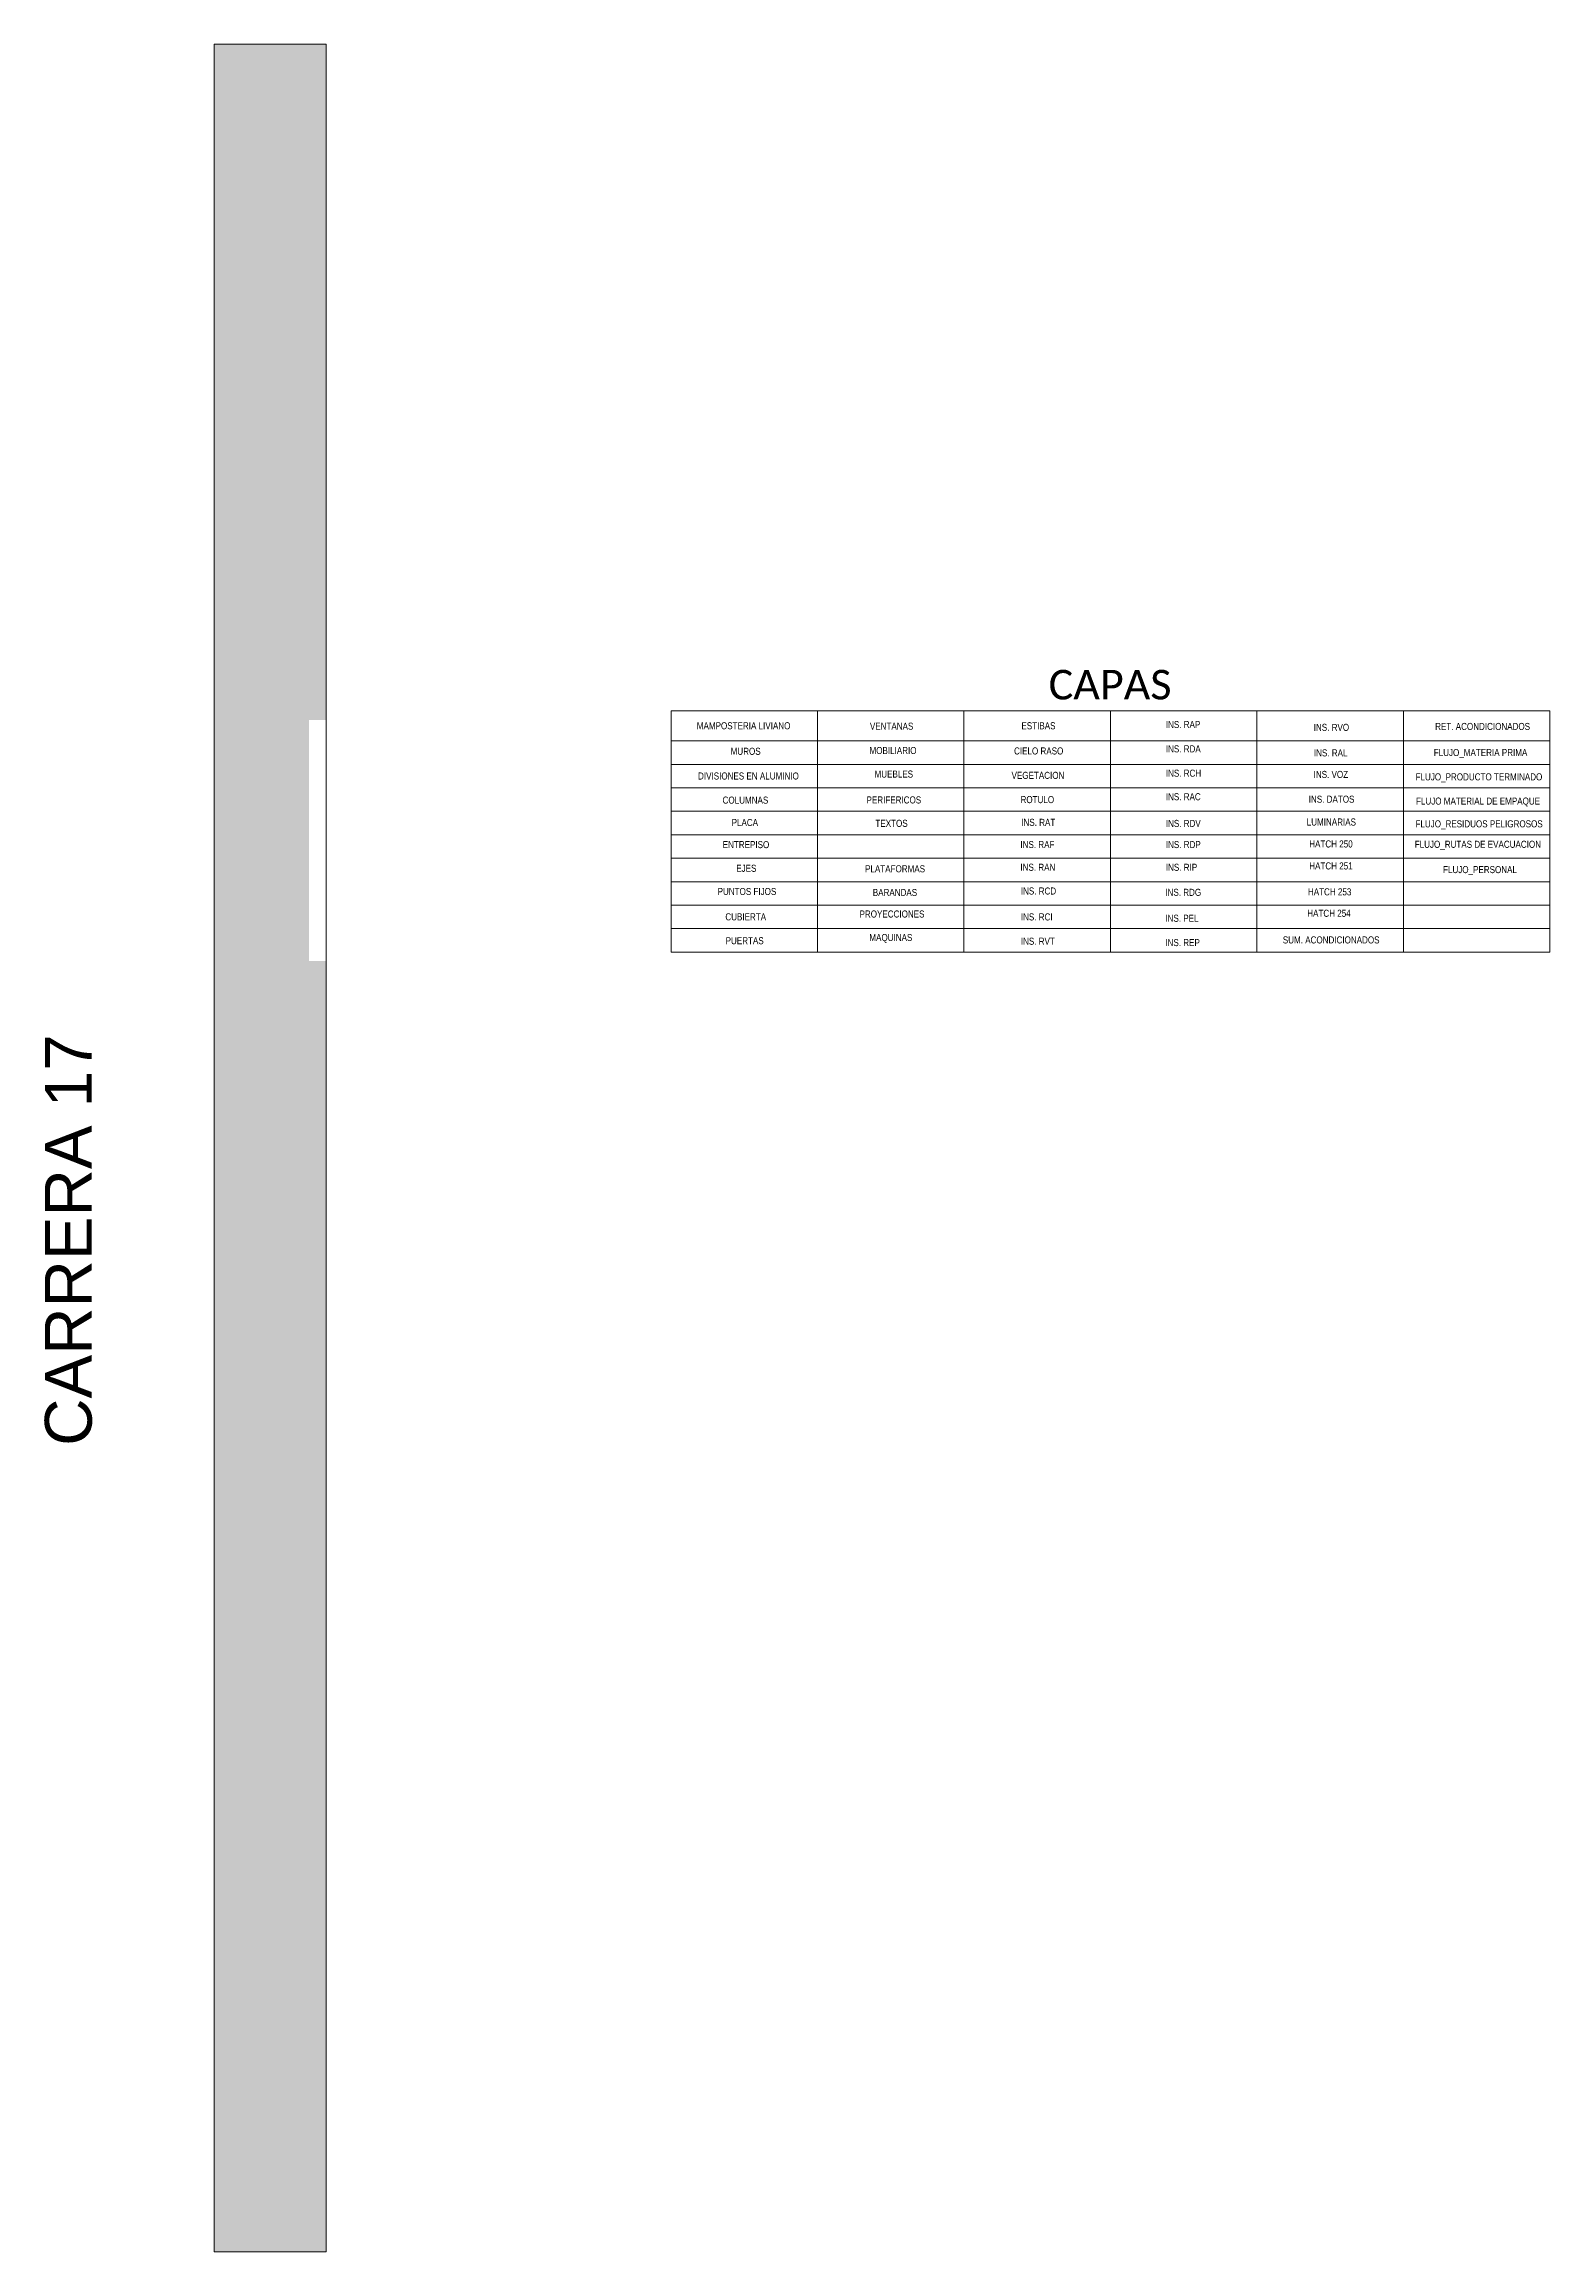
# Model space of a CAD drawing. Header units: inches. Extents: x -5.4 to 87.9, y -12.2 to 39.7.
# Drawn here: x 55.8 to 87.9, y -11.86 to 35.2 of the extents above; entities that cross this region are included whole.
import ezdxf

# ---------------------------------------------------------------- set-up
doc = ezdxf.new("R2010")
doc.units = ezdxf.units.IN
doc.header["$LTSCALE"] = 0.25
doc.header["$MEASUREMENT"] = 0
for name, pattern in [('CENTER', [2, 1.25, -0.25, 0.25, -0.25]), ('DASHDOT2', [0.5, 0.25, -0.125, 0, -0.125]), ('HIDDEN', [0.375, 0.25, -0.125])]:
    doc.linetypes.add(name, pattern=pattern)
doc.layers.get('0').update_dxf_attribs({"lineweight": 9})
for name, color, linetype, lineweight in [('BARANDAS', 4, 'Continuous', 9), ('CIELO RASO', 4, 'Continuous', 9), ('COLUMNA', 1, 'Continuous', 9), ('CUBIERTA', 1, 'Continuous', 9), ('DIVISIONES EN ALUMINIO', 8, 'Continuous', 9), ('ENTREPISO', 53, 'Continuous', 5), ('ESTIBAS', 40, 'Continuous', 5), ('FLUJO_MATERIA PRIMA', 150, 'Continuous', 5), ('FLUJO_MATERIAL DE EMPAQUE', 51, 'Continuous', 5), ('FLUJO_PERSONAL', 253, 'Continuous', 5), ('FLUJO_PRODUCTO TERMINADO', 12, 'Continuous', 5), ('FLUJO_RESIDUOS PELIGROSOS', 220, 'Continuous', 5), ('FLUJOS_RUTAS DE EVACUACION', 80, 'Continuous', 5), ('HATCH 250', 250, 'Continuous', 5), ('HATCH 251', 251, 'Continuous', 5), ('HATCH 254', 254, 'Continuous', 5), ('INS. DATOS', 160, 'FENCELINE1', 5), ('INS. PEL', 40, 'DASHDOT2', 5), ('INS. RAL', 7, 'Continuous', 5), ('INS. RAN', 7, 'Continuous', 5), ('INS. RAT', 7, 'Continuous', 5), ('INS. RDA', 4, 'Continuous', 5), ('INS. RDP', 7, 'Continuous', 5), ('INS. REP', 252, 'Continuous', 5), ('INS. RIP', 7, 'Continuous', 5), ('INS. VOZ', 90, 'FENCELINE1', 5), ('LUMINARIAS', 203, 'Continuous', 5), ('MAMPOSTERIA LIVIANA', 5, 'Continuous', 5), ('MAQUINAS', 140, 'Continuous', 5), ('MOBILIARIO', 8, 'Continuous', 5), ('MUEBLES', 8, 'Continuous', 5), ('Muro Estructural', 164, 'Continuous', 5), ('MUROS', 164, 'Continuous', 5), ('PERIFERICOS', 7, 'Continuous', 5), ('PLACA', 6, 'Continuous', 5), ('PLATAFORMA', 252, 'Continuous', 5), ('PROYECCIONES', 8, 'HIDDEN', 5), ('PUERTAS', 2, 'Continuous', 5), ('PUNTO FIJO', 3, 'Continuous', 5), ('RET. ACONDICIONADOS', 240, 'Continuous', 5), ('ROTULO', 7, 'Continuous', 5), ('SUM. ACONDICIONADOS', 150, 'Continuous', 5), ('TEXTOS', 7, 'Continuous', 5), ('VEGETACION', 3, 'Continuous', 5), ('VENTANAS', 2, 'Continuous', 5)]:
    doc.layers.add(name, color=color, linetype=linetype, lineweight=lineweight)
doc.layers.add('EJES', color=1, linetype='CENTER', lineweight=9, transparency=0.6)
doc.layers.add('HATCH 253', color=251, linetype='Continuous', lineweight=5, transparency=0.8)
for name, color, linetype, lineweight, true_color in [('INS. RAC', 7, 'Continuous', 5, 0xd4cda3), ('INS. RAF', 7, 'Continuous', 5, 0xc6cd6e), ('INS. RAP', 7, 'Continuous', 5, 0x59704d), ('INS. RCD', 7, 'Continuous', 5, 0xaa891c), ('INS. RCH', 7, 'Continuous', 5, 0xa0b093), ('INS. RCI', 7, 'Continuous', 5, 0xd40000), ('INS. RDG', 7, 'Continuous', 5, 0xac9a15), ('INS. RDV', 7, 'Continuous', 5, 0x959595), ('INS. RVO', 7, 'Continuous', 5, 0xff8e59), ('INS. RVT', 7, 'Continuous', 5, 0x8e8589)]:
    doc.layers.add(name, color=color, linetype=linetype, lineweight=lineweight, true_color=true_color)
doc.styles.add('Arial', font='arial.ttf')
doc.styles.get("Standard").update_dxf_attribs({"font": 'arial.ttf'})
doc.linetypes.add('FENCELINE1', pattern='A,0.25,-0.1,[133,ltypeshp.shx,S=0.1,R=0,X=-0.1,Y=0],-0.1,1', length=1.45)

msp = doc.modelspace()

# ---------------------------------------------------------------- hatches: boundary and pattern name
at = {"layer": 'VEGETACION'}
h = msp.add_hatch(dxfattribs=at)
h.set_pattern_fill('AR-SAND', color=256, scale=0.21)
h.set_pattern_definition([(37.5, (-3.5788, 0), (-0.0132286, 0.404633), [0, -0.3192, 0, -0.357, 0, -0.34125]), (7.5, (-3.5788, 0), (0.371653, 0.5926507), [0, -0.1722, 0, -0.2877, 0, -0.11025]), (327.5, (-3.8371, 0), (0.6539698, 0.0011884), [0, -0.105, 0, -0.378, 0, -0.4935]), (317.5, (-3.8371, 0), (0.6312866, 0.184312), [0, -0.0525, 0, -0.2478, 0, -0.2835])])
h.paths.add_polyline_path([(61.81248, 35.2), (59.42429, 35.2), (59.42429, -11.85626), (61.81248, -11.85626), (61.81248, 15.65628), (61.57179, 15.65628), (61.44357, 15.65628), (61.44357, 20.79419), (61.81248, 20.79419)])

# ---------------------------------------------------------------- linework, layer by layer
for p, q in [((72.28491, 20.98655), (72.28491, 15.84864)), ((75.40722, 20.98655), (75.40722, 15.84864)), ((78.52952, 20.98655), (78.52952, 15.84864)), ((81.65183, 20.98655), (81.65183, 15.84864)), ((84.77414, 20.98655), (84.77414, 15.84864)), ((69.1626, 20.34864), (87.89645, 20.34864)), ((69.1626, 19.84864), (87.89645, 19.84864)), ((69.1626, 19.34864), (87.89645, 19.34864)), ((69.1626, 18.84864), (87.89645, 18.84864)), ((69.1626, 18.34864), (87.89645, 18.34864)), ((69.1626, 17.84864), (87.89645, 17.84864)), ((69.1626, 17.34864), (87.89645, 17.34864)), ((69.1626, 16.84864), (87.89645, 16.84864)), ((69.1626, 16.34864), (87.89645, 16.34864)), ((69.29082, 15.84864), (84.29082, 15.84864))]:
    msp.add_line(p, q)
msp.add_lwpolyline([(69.1626, 20.98655), (87.89645, 20.98655), (87.89645, 15.84864), (69.1626, 15.84864)], close=True)
at = {"layer": 'Muro Estructural'}
msp.add_lwpolyline([(59.42429, -11.85626), (59.42429, 35.2), (61.81248, 35.2), (61.81248, -11.85626)], close=True, dxfattribs=at)

# ---------------------------------------------------------------- texts
at = {"layer": 'BARANDAS', "insert": (73.46308, 17.19343), "char_height": 0.15, "width": 20.9168282, "attachment_point": 1, "style": 'Arial'}
msp.add_mtext('{\\fArial Narrow|b0|i0|c0|p34;BARANDAS}', dxfattribs=at)
at = {"layer": 'CIELO RASO', "insert": (76.47463, 20.21011), "char_height": 0.15, "width": 20.9168282, "attachment_point": 1, "style": 'Arial'}
msp.add_mtext('{\\fArial Narrow|b0|i0|c0|p34;CIELO RASO}', dxfattribs=at)
at = {"layer": 'COLUMNA', "insert": (70.2608, 19.16226), "char_height": 0.15, "width": 20.9168282, "attachment_point": 1, "style": 'Arial'}
msp.add_mtext('{\\fArial Narrow|b0|i0|c0|p34;COLUMNAS}', dxfattribs=at)
at = {"layer": 'CUBIERTA', "insert": (70.31992, 16.67405), "char_height": 0.15, "width": 20.9168282, "attachment_point": 1, "style": 'Arial'}
msp.add_mtext('{\\fArial Narrow|b0|i0|c0|p34;CUBIERTA}', dxfattribs=at)
at = {"layer": 'DIVISIONES EN ALUMINIO', "insert": (69.73843, 19.67588), "char_height": 0.15, "width": 20.9168282, "attachment_point": 1, "style": 'Arial'}
msp.add_mtext('{\\fArial Narrow|b0|i0|c0|p34;DIVISIONES EN ALUMINIO}', dxfattribs=at)
at = {"layer": 'EJES', "insert": (70.5516, 17.70892), "char_height": 0.15, "width": 20.9168282, "attachment_point": 1, "style": 'Arial'}
msp.add_mtext('{\\fArial Narrow|b0|i0|c0|p34;EJES}', dxfattribs=at)
at = {"layer": 'ENTREPISO', "insert": (70.26352, 18.21346), "char_height": 0.15, "width": 20.9168282, "attachment_point": 1, "style": 'Arial'}
msp.add_mtext('{\\fArial Narrow|b0|i0|c0|p34;ENTREPISO}', dxfattribs=at)
at = {"layer": 'ESTIBAS', "insert": (76.6318, 20.74671), "char_height": 0.15, "width": 20.9168282, "attachment_point": 1, "style": 'Arial'}
msp.add_mtext('{\\fArial Narrow|b0|i0|c0|p34;ESTIBAS}', dxfattribs=at)
at = {"layer": 'FLUJO_MATERIA PRIMA', "insert": (85.4217, 20.1759), "char_height": 0.15, "width": 20.9168282, "attachment_point": 1, "style": 'Arial'}
msp.add_mtext('{\\fArial Narrow|b0|i0|c0|p34;FLUJO_MATERIA PRIMA}', dxfattribs=at)
at = {"layer": 'FLUJO_MATERIAL DE EMPAQUE', "insert": (85.04353, 19.14145), "char_height": 0.15, "width": 20.9168282, "attachment_point": 1, "style": 'Arial'}
msp.add_mtext('{\\fArial Narrow|b0|i0|c0|p34;FLUJO MATERIAL DE EMPAQUE}', dxfattribs=at)
at = {"layer": 'FLUJO_PERSONAL', "insert": (85.61978, 17.68096), "char_height": 0.15, "width": 20.9168282, "attachment_point": 1, "style": 'Arial'}
msp.add_mtext('{\\fArial Narrow|b0|i0|c0|p34;FLUJO_PERSONAL}', dxfattribs=at)
at = {"layer": 'FLUJO_PRODUCTO TERMINADO', "insert": (85.03453, 19.65742), "char_height": 0.15, "width": 20.9168282, "attachment_point": 1, "style": 'Arial'}
msp.add_mtext('{\\fArial Narrow|b0|i0|c0|p34;FLUJO_PRODUCTO TERMINADO}', dxfattribs=at)
at = {"layer": 'FLUJO_RESIDUOS PELIGROSOS', "insert": (85.03249, 18.65609), "char_height": 0.15, "width": 20.9168282, "attachment_point": 1, "style": 'Arial'}
msp.add_mtext('{\\fArial Narrow|b0|i0|c0|p34;FLUJO_RESIDUOS PELIGROSOS}', dxfattribs=at)
at = {"layer": 'FLUJOS_RUTAS DE EVACUACION', "insert": (85.01652, 18.22044), "char_height": 0.15, "width": 20.9168282, "attachment_point": 1, "style": 'Arial'}
msp.add_mtext('{\\fArial Narrow|b0|i0|c0|p34;FLUJO_RUTAS DE EVACUACION}', dxfattribs=at)
at = {"layer": 'HATCH 250', "insert": (82.76705, 18.22731), "char_height": 0.15, "width": 20.9168282, "attachment_point": 1, "style": 'Arial'}
msp.add_mtext('{\\fArial Narrow|b0|i0|c0|p34;HATCH 250}', dxfattribs=at)
at = {"layer": 'HATCH 251', "insert": (82.76705, 17.75949), "char_height": 0.15, "width": 20.9168282, "attachment_point": 1, "style": 'Arial'}
msp.add_mtext('{\\fArial Narrow|b0|i0|c0|p34;HATCH 251}', dxfattribs=at)
at = {"layer": 'HATCH 251', "insert": (55.81311, 5.32339), "char_height": 1, "attachment_point": 1, "rotation": 90}
msp.add_mtext_dynamic_manual_height_columns('CARRERA 17', width=12.2918112, gutter_width=1, heights=[0], dxfattribs=at)
at = {"layer": 'HATCH 253', "insert": (82.7389, 17.20692), "char_height": 0.15, "width": 20.9168282, "attachment_point": 1, "style": 'Arial'}
msp.add_mtext('{\\fArial Narrow|b0|i0|c0|p34;HATCH 253}', dxfattribs=at)
at = {"layer": 'HATCH 254', "insert": (82.72474, 16.75032), "char_height": 0.15, "width": 20.9168282, "attachment_point": 1, "style": 'Arial'}
msp.add_mtext('{\\fArial Narrow|b0|i0|c0|p34;HATCH 254}', dxfattribs=at)
at = {"layer": 'INS. DATOS', "insert": (82.75654, 19.1816), "char_height": 0.15, "width": 20.9168282, "attachment_point": 1, "style": 'Arial'}
msp.add_mtext('{\\fArial Narrow|b0|i0|c0|p34;INS. DATOS}', dxfattribs=at)
at = {"layer": 'INS. PEL', "insert": (79.69942, 16.64391), "char_height": 0.15, "width": 20.9168282, "attachment_point": 1, "style": 'Arial'}
msp.add_mtext('{\\fArial Narrow|b0|i0|c0|p34;INS. PEL}', dxfattribs=at)
at = {"layer": 'INS. RAC', "insert": (79.70926, 19.23453), "char_height": 0.15, "width": 20.9168282, "attachment_point": 1, "style": 'Arial'}
msp.add_mtext('{\\fArial Narrow|b0|i0|c0|p34;INS. RAC}', dxfattribs=at)
at = {"layer": 'INS. RAF', "insert": (76.60973, 18.21542), "char_height": 0.15, "width": 20.9168282, "attachment_point": 1, "style": 'Arial'}
msp.add_mtext('{\\fArial Narrow|b0|i0|c0|p34;INS. RAF}', dxfattribs=at)
at = {"layer": 'INS. RAL', "insert": (82.86609, 20.16839), "char_height": 0.15, "width": 20.9168282, "attachment_point": 1, "style": 'Arial'}
msp.add_mtext('{\\fArial Narrow|b0|i0|c0|p34;INS. RAL}', dxfattribs=at)
at = {"layer": 'INS. RAN', "insert": (76.60973, 17.73078), "char_height": 0.15, "width": 20.9168282, "attachment_point": 1, "style": 'Arial'}
msp.add_mtext('{\\fArial Narrow|b0|i0|c0|p34;INS. RAN}', dxfattribs=at)
at = {"layer": 'INS. RAP', "insert": (79.70926, 20.77306), "char_height": 0.15, "width": 20.9168282, "attachment_point": 1, "style": 'Arial'}
msp.add_mtext('{\\fArial Narrow|b0|i0|c0|p34;INS. RAP}', dxfattribs=at)
at = {"layer": 'INS. RAT', "insert": (76.62774, 18.68796), "char_height": 0.15, "width": 20.9168282, "attachment_point": 1, "style": 'Arial'}
msp.add_mtext('{\\fArial Narrow|b0|i0|c0|p34;INS. RAT}', dxfattribs=at)
at = {"layer": 'INS. RCD', "insert": (76.61863, 17.22477), "char_height": 0.15, "width": 20.9168282, "attachment_point": 1, "style": 'Arial'}
msp.add_mtext('{\\fArial Narrow|b0|i0|c0|p34;INS. RCD}', dxfattribs=at)
at = {"layer": 'INS. RCH', "insert": (79.70926, 19.73609), "char_height": 0.15, "width": 20.9168282, "attachment_point": 1, "style": 'Arial'}
msp.add_mtext('{\\fArial Narrow|b0|i0|c0|p34;INS. RCH}', dxfattribs=at)
at = {"layer": 'INS. RCI', "insert": (76.61863, 16.67243), "char_height": 0.15, "width": 20.9168282, "attachment_point": 1, "style": 'Arial'}
msp.add_mtext('{\\fArial Narrow|b0|i0|c0|p34;INS. RCI}', dxfattribs=at)
at = {"layer": 'INS. RDA', "insert": (79.70926, 20.25458), "char_height": 0.15, "width": 20.9168282, "attachment_point": 1, "style": 'Arial'}
msp.add_mtext('{\\fArial Narrow|b0|i0|c0|p34;INS. RDA}', dxfattribs=at)
at = {"layer": 'INS. RDG', "insert": (79.69942, 17.19625), "char_height": 0.15, "width": 20.9168282, "attachment_point": 1, "style": 'Arial'}
msp.add_mtext('{\\fArial Narrow|b0|i0|c0|p34;INS. RDG}', dxfattribs=at)
at = {"layer": 'INS. RDP', "insert": (79.70926, 18.21448), "char_height": 0.15, "width": 20.9168282, "attachment_point": 1, "style": 'Arial'}
msp.add_mtext('{\\fArial Narrow|b0|i0|c0|p34;INS. RDP}', dxfattribs=at)
at = {"layer": 'INS. RDV', "insert": (79.70926, 18.66508), "char_height": 0.15, "width": 20.9168282, "attachment_point": 1, "style": 'Arial'}
msp.add_mtext('{\\fArial Narrow|b0|i0|c0|p34;INS. RDV}', dxfattribs=at)
at = {"layer": 'INS. REP', "insert": (79.69942, 16.12543), "char_height": 0.15, "width": 20.9168282, "attachment_point": 1, "style": 'Arial'}
msp.add_mtext('{\\fArial Narrow|b0|i0|c0|p34;INS. REP}', dxfattribs=at)
at = {"layer": 'INS. RIP', "insert": (79.70926, 17.72985), "char_height": 0.15, "width": 20.9168282, "attachment_point": 1, "style": 'Arial'}
msp.add_mtext('{\\fArial Narrow|b0|i0|c0|p34;INS. RIP}', dxfattribs=at)
at = {"layer": 'INS. RVO', "insert": (82.86332, 20.71244), "char_height": 0.15, "width": 20.9168282, "attachment_point": 1, "style": 'Arial'}
msp.add_mtext('{\\fArial Narrow|b0|i0|c0|p34;INS. RVO}', dxfattribs=at)
at = {"layer": 'INS. RVT', "insert": (76.61863, 16.15394), "char_height": 0.15, "width": 20.9168282, "attachment_point": 1, "style": 'Arial'}
msp.add_mtext('{\\fArial Narrow|b0|i0|c0|p34;INS. RVT}', dxfattribs=at)
at = {"layer": 'INS. VOZ', "insert": (82.86112, 19.70963), "char_height": 0.15, "width": 20.9168282, "attachment_point": 1, "style": 'Arial'}
msp.add_mtext('{\\fArial Narrow|b0|i0|c0|p34;INS. VOZ}', dxfattribs=at)
at = {"layer": 'LUMINARIAS', "insert": (82.7136, 18.69516), "char_height": 0.15, "width": 20.9168282, "attachment_point": 1, "style": 'Arial'}
msp.add_mtext('{\\fArial Narrow|b0|i0|c0|p34;LUMINARIAS}', dxfattribs=at)
at = {"layer": 'MAMPOSTERIA LIVIANA', "insert": (69.71141, 20.74671), "char_height": 0.15, "width": 20.9168282, "attachment_point": 1, "style": 'Arial'}
msp.add_mtext('{\\fArial Narrow|b0|i0|c0|p34;MAMPOSTERIA LIVIANO}', dxfattribs=at)
at = {"layer": 'MAQUINAS', "insert": (73.38999, 16.23267), "char_height": 0.15, "width": 20.9168282, "attachment_point": 1, "style": 'Arial'}
msp.add_mtext('{\\fArial Narrow|b0|i0|c0|p34;MAQUINAS}', dxfattribs=at)
at = {"layer": 'MOBILIARIO', "insert": (73.39281, 20.21879), "char_height": 0.15, "width": 20.9168282, "attachment_point": 1, "style": 'Arial'}
msp.add_mtext('{\\fArial Narrow|b0|i0|c0|p34;MOBILIARIO}', dxfattribs=at)
at = {"layer": 'MUEBLES', "insert": (73.50089, 19.71723), "char_height": 0.15, "width": 20.9168282, "attachment_point": 1, "style": 'Arial'}
msp.add_mtext('{\\fArial Narrow|b0|i0|c0|p34;MUEBLES}', dxfattribs=at)
at = {"layer": 'MUROS', "insert": (70.43285, 20.20278), "char_height": 0.15, "width": 20.9168282, "attachment_point": 1, "style": 'Arial'}
msp.add_mtext('{\\fArial Narrow|b0|i0|c0|p34;MUROS}', dxfattribs=at)
at = {"layer": 'PERIFERICOS', "insert": (73.32977, 19.16596), "char_height": 0.15, "width": 20.9168282, "attachment_point": 1, "style": 'Arial'}
msp.add_mtext('{\\fArial Narrow|b0|i0|c0|p34;PERIFERICOS}', dxfattribs=at)
at = {"layer": 'PLACA', "insert": (70.45372, 18.68466), "char_height": 0.15, "width": 20.9168282, "attachment_point": 1, "style": 'Arial'}
msp.add_mtext('{\\fArial Narrow|b0|i0|c0|p34;PLACA}', dxfattribs=at)
at = {"layer": 'PLATAFORMA', "insert": (73.29837, 17.69802), "char_height": 0.15, "width": 20.9168282, "attachment_point": 1, "style": 'Arial'}
msp.add_mtext('{\\fArial Narrow|b0|i0|c0|p34;PLATAFORMAS}', dxfattribs=at)
at = {"layer": 'PROYECCIONES', "insert": (73.18053, 16.73447), "char_height": 0.15, "width": 20.9168282, "attachment_point": 1, "style": 'Arial'}
msp.add_mtext('{\\fArial Narrow|b0|i0|c0|p34;PROYECCIONES }', dxfattribs=at)
at = {"layer": 'PUERTAS', "insert": (70.32578, 16.16548), "char_height": 0.15, "width": 20.9168282, "attachment_point": 1, "style": 'Arial'}
msp.add_mtext('{\\fArial Narrow|b0|i0|c0|p34;PUERTAS}', dxfattribs=at)
at = {"layer": 'PUNTO FIJO', "insert": (70.15529, 17.21499), "char_height": 0.15, "width": 20.9168282, "attachment_point": 1, "style": 'Arial'}
msp.add_mtext('{\\fArial Narrow|b0|i0|c0|p34;PUNTOS FIJOS}', dxfattribs=at)
at = {"layer": 'RET. ACONDICIONADOS', "insert": (85.451, 20.73222), "char_height": 0.15, "width": 20.9168282, "attachment_point": 1, "style": 'Arial'}
msp.add_mtext('{\\fArial Narrow|b0|i0|c0|p34;RET. ACONDICIONADOS}', dxfattribs=at)
at = {"layer": 'ROTULO', "insert": (76.61291, 19.17319), "char_height": 0.15, "width": 20.9168282, "attachment_point": 1, "style": 'Arial'}
msp.add_mtext('{\\fArial Narrow|b0|i0|c0|p34;ROTULO}', dxfattribs=at)
at = {"layer": 'SUM. ACONDICIONADOS', "insert": (82.20418, 16.18207), "char_height": 0.15, "width": 20.9168282, "attachment_point": 1, "style": 'Arial'}
msp.add_mtext('{\\fArial Narrow|b0|i0|c0|p34;SUM. ACONDICIONADOS}', dxfattribs=at)
at = {"layer": 'TEXTOS', "insert": (77.21269, 21.86268), "char_height": 0.63, "width": 10.9014221, "attachment_point": 1, "line_spacing_factor": 0.938532, "style": 'Arial'}
msp.add_mtext('{\\fCalibri|b0|i0|c0|p34;CAPAS}', dxfattribs=at)
at = {"layer": 'TEXTOS', "insert": (73.5189, 18.66706), "char_height": 0.15, "width": 20.9168282, "attachment_point": 1, "style": 'Arial'}
msp.add_mtext('{\\fArial Narrow|b0|i0|c0|p34;TEXTOS}', dxfattribs=at)
at = {"layer": 'VEGETACION', "insert": (76.42059, 19.68997), "char_height": 0.15, "width": 20.9168282, "attachment_point": 1, "style": 'Arial'}
msp.add_mtext('{\\fArial Narrow|b0|i0|c0|p34;VEGETACION}', dxfattribs=at)
at = {"layer": 'VENTANAS', "insert": (73.40182, 20.73728), "char_height": 0.15, "width": 20.9168282, "attachment_point": 1, "style": 'Arial'}
msp.add_mtext('{\\fArial Narrow|b0|i0|c0|p34;VENTANAS}', dxfattribs=at)

doc.saveas('drawing.dxf')
